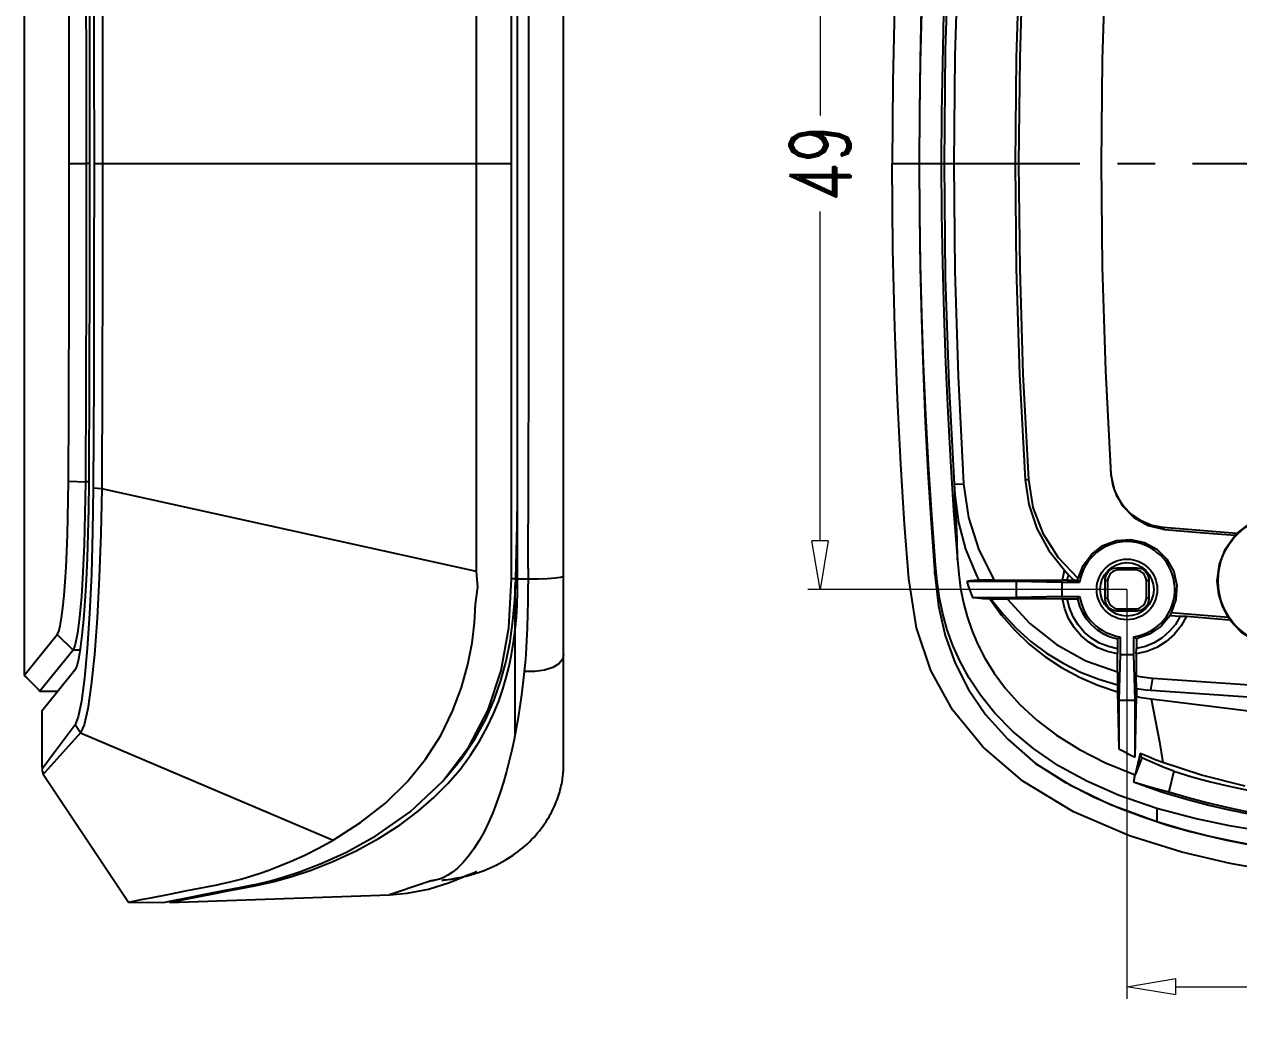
# Model space of a CAD drawing. Header units: millimetres. Extents: x 6239 to 6671, y 1393 to 1694.
# Drawn here: x 6462.2 to 6532, y 1579.1 to 1636.8 of the extents above; entities that cross this region are included whole.
import ezdxf

# ---------------------------------------------------------------- set-up
doc = ezdxf.new("R2010")
doc.units = ezdxf.units.MM
doc.linetypes.add('CENTER', pattern=[50.8, 31.75, -6.35, 6.35, -6.35])
doc.layers.add('dim', color=82, linetype='Continuous', lineweight=9)
doc.styles.add('ROMAND', font='romand.shx', dxfattribs={"width": 0.75, "bigfont": 'gbcbig.shx'})
doc.dimstyles.new('YanXiu', dxfattribs={"dimtxt": 2.5, "dimasz": 2.2, "dimexe": 1, "dimexo": 0, "dimgap": 0.66, "dimtad": 0, "dimzin": 9, "dimdsep": 46, "dimtxsty": 'ROMAND', "dimblk": 'CLOSEDBLANK', "dimcen": 0, "dimclrd": 3, "dimclre": 3, "dimclrt": 7, "dimazin": 2, "dimtfac": 1, "dimtofl": 0, "dimtmove": 0, "dimatfit": 3, "dimldrblk": 'CLOSEDBLANK', "dimfxl": 0, "dimlwd": 5, "dimlwe": 5, "dimarcsym": 0})

# ---------------------------------------------------------------- blocks, each defined once
blk = doc.blocks.new('_ClosedBlank')
at = {"color": 0, "linetype": 'ByBlock', "lineweight": -2}
for p, q in [((-1, 0.167), (0, 0)), ((-1, 0.167), (-1, -0.167)), ((0, 0), (-1, -0.167))]:
    blk.add_line(p, q, dxfattribs=at)
blk = doc.blocks.new('*D17')
at = {"layer": 'Defpoints', "color": 0}
for p in [(6525.589, 1653.29), (6507.95, 1604.29), (6525.589, 1604.29)]:
    blk.add_point(p, dxfattribs=at)
at = {"layer": 'dim', "color": 3, "lineweight": 5}
for p, q in [((6525.589, 1653.29), (6507.251, 1653.29)), ((6507.95, 1650.49), (6507.95, 1631.552)), ((6507.95, 1607.09), (6507.95, 1626.028)), ((6525.589, 1604.29), (6507.251, 1604.29))]:
    blk.add_line(p, q, dxfattribs=at)
at = {"layer": 'dim', "color": 3, "lineweight": 5, "xscale": 2.8, "yscale": 2.8, "zscale": 2.8}
for p, rotation in [((6507.95, 1653.29), 90), ((6507.95, 1604.29), 270)]:
    blk.add_blockref('_ClosedBlank', p, dxfattribs=dict(at, rotation=rotation))
at = {"layer": 'dim', "color": 7, "insert": (6507.95, 1628.79), "char_height": 3.5, "attachment_point": 5, "rotation": 90, "style": 'ROMAND'}
blk.add_mtext('49', dxfattribs=at)
blk = doc.blocks.new('*D18')
at = {"layer": 'Defpoints', "color": 0}
for p in [(6525.589, 1604.29), (6638.589, 1604.29), (6638.589, 1581.438)]:
    blk.add_point(p, dxfattribs=at)
at = {"layer": 'dim', "color": 3, "lineweight": 5}
for p, q in [((6525.589, 1604.29), (6525.589, 1580.739)), ((6638.589, 1604.29), (6638.589, 1580.739)), ((6528.389, 1581.438), (6578.202, 1581.438)), ((6635.789, 1581.438), (6585.976, 1581.438))]:
    blk.add_line(p, q, dxfattribs=at)
at = {"layer": 'dim', "color": 3, "lineweight": 5, "xscale": 2.8, "yscale": 2.8, "zscale": 2.8, "rotation": 180}
blk.add_blockref('_ClosedBlank', (6525.589, 1581.438), dxfattribs=at)
at = {"layer": 'dim', "color": 3, "lineweight": 5, "xscale": 2.8, "yscale": 2.8, "zscale": 2.8}
blk.add_blockref('_ClosedBlank', (6638.589, 1581.438), dxfattribs=at)
at = {"layer": 'dim', "color": 7, "insert": (6582.089, 1581.438), "char_height": 3.5, "attachment_point": 5, "style": 'ROMAND'}
blk.add_mtext('113', dxfattribs=at)

msp = doc.modelspace()

# ---------------------------------------------------------------- linework, layer by layer
at = {"color": 7, "linetype": 'Continuous'}
for p, q in [((6462.205, 1658.24), (6462.205, 1599.344)), ((6488.205, 1605.323), (6488.205, 1652.257)), ((6490.555, 1609.923), (6490.555, 1649.959)), ((6464.785, 1636.261), (6464.781, 1638.189)), ((6491.205, 1633.469), (6491.205, 1637.321)), ((6464.788, 1634.324), (6464.785, 1636.261)), ((6464.791, 1632.352), (6464.788, 1634.324)), ((6491.205, 1621.131), (6491.205, 1633.469)), ((6464.792, 1630.801), (6464.791, 1632.352)), ((6464.793, 1628.79), (6464.792, 1630.801)), ((6464.792, 1627.555), (6464.793, 1628.79)), ((6464.793, 1628.79), (6465.762, 1628.791)), ((6465.957, 1628.79), (6465.762, 1628.79)), ((6466.216, 1628.79), (6490.205, 1628.79)), ((6513.641, 1628.79), (6515.631, 1628.789)), ((6519.165, 1628.79), (6519.379, 1628.79)), ((6524.126, 1628.789), (6524.11, 1628.789)), ((6464.791, 1625.291), (6464.792, 1627.555)), ((6464.789, 1623.398), (6464.791, 1625.291)), ((6464.785, 1621.193), (6464.789, 1623.398)), ((6464.78, 1619.151), (6464.785, 1621.193)), ((6491.204, 1618.737), (6491.205, 1621.131)), ((6464.774, 1617.076), (6464.78, 1619.151)), ((6491.203, 1616.613), (6491.204, 1618.737)), ((6464.768, 1615.48), (6464.774, 1617.076)), ((6491.2, 1614.725), (6491.203, 1616.613)), ((6464.761, 1613.595), (6464.768, 1615.48)), ((6491.197, 1613.079), (6491.2, 1614.725)), ((6491.194, 1611.615), (6491.197, 1613.079)), ((6491.19, 1610.348), (6491.194, 1611.615)), ((6464.747, 1610.525), (6465.716, 1610.469)), ((6465.909, 1610.469), (6465.716, 1610.469)), ((6519.729, 1610.599), (6519.941, 1610.606)), ((6524.681, 1610.909), (6524.664, 1610.901)), ((6466.66, 1610.079), (6466.165, 1610.111)), ((6488.205, 1605.323), (6466.66, 1610.079)), ((6490.554, 1604.882), (6490.555, 1609.923)), ((6491.183, 1608.748), (6491.19, 1610.348)), ((6515.658, 1610.337), (6516.201, 1610.369)), ((6515.658, 1610.337), (6515.696, 1609.755)), ((6491.177, 1607.4), (6491.183, 1608.748)), ((6527.67, 1607.851), (6527.749, 1607.738)), ((6491.165, 1605.492), (6491.177, 1607.4)), ((6490.204, 1604.914), (6490.457, 1604.914)), ((6490.398, 1603.691), (6490.457, 1604.914)), ((6490.549, 1604.144), (6490.554, 1604.882)), ((6491.161, 1604.882), (6490.554, 1604.882)), ((6491.165, 1605.492), (6491.16, 1604.781)), ((6524.468, 1604.747), (6524.339, 1604.875)), ((6524.339, 1603.705), (6524.339, 1604.875)), ((6525.004, 1605.54), (6526.174, 1605.54)), ((6525.004, 1605.54), (6525.132, 1605.411)), ((6526.045, 1605.411), (6525.132, 1605.411)), ((6526.045, 1605.411), (6526.174, 1605.54)), ((6526.838, 1604.875), (6526.71, 1604.747)), ((6526.838, 1604.875), (6526.838, 1603.705)), ((6465.759, 1604.813), (6465.688, 1603.624)), ((6490.405, 1604.527), (6490.405, 1595.857)), ((6491.156, 1604.416), (6491.153, 1604.117)), ((6491.16, 1604.781), (6491.156, 1604.416)), ((6519.218, 1604.753), (6516.383, 1604.753)), ((6517.957, 1604.822), (6517.071, 1604.828)), ((6517.957, 1604.822), (6521.877, 1604.825)), ((6521.839, 1604.69), (6519.218, 1604.753)), ((6519.218, 1604.753), (6519.218, 1603.827)), ((6522.868, 1604.69), (6521.839, 1604.69)), ((6521.839, 1604.69), (6521.839, 1603.89)), ((6522.157, 1604.828), (6521.877, 1604.825)), ((6522.157, 1604.828), (6522.552, 1604.828)), ((6522.552, 1604.828), (6522.758, 1604.82)), ((6524.468, 1604.747), (6524.468, 1603.834)), ((6526.71, 1603.834), (6526.71, 1604.747)), ((6516.704, 1603.827), (6519.218, 1603.827)), ((6517.701, 1603.752), (6517.773, 1603.752)), ((6517.773, 1603.752), (6518.694, 1603.758)), ((6521.877, 1603.756), (6518.694, 1603.758)), ((6521.839, 1603.89), (6519.218, 1603.827)), ((6521.839, 1603.89), (6522.868, 1603.89)), ((6521.877, 1603.756), (6522.157, 1603.753)), ((6522.157, 1603.753), (6522.752, 1603.752)), ((6524.339, 1603.705), (6524.468, 1603.834)), ((6526.71, 1603.834), (6526.838, 1603.705)), ((6525.132, 1603.169), (6525.004, 1603.041)), ((6526.174, 1603.041), (6525.004, 1603.041)), ((6525.132, 1603.169), (6526.045, 1603.169)), ((6526.174, 1603.041), (6526.045, 1603.169)), ((6528.063, 1602.795), (6528.654, 1602.746)), ((6531.428, 1602.668), (6528.129, 1602.939)), ((6528.654, 1602.746), (6529.005, 1602.744)), ((6529.005, 1602.744), (6531.487, 1602.543)), ((6462.414, 1599.599), (6464.104, 1601.695)), ((6464.104, 1601.695), (6465.007, 1600.799)), ((6525.05, 1601.452), (6525.05, 1600.879)), ((6525.189, 1601.569), (6525.189, 1600.54)), ((6525.989, 1600.54), (6525.989, 1601.569)), ((6526.129, 1601.451), (6526.129, 1600.886)), ((6465.007, 1600.799), (6463.105, 1598.44)), ((6465.407, 1600.799), (6465.007, 1600.799)), ((6525.05, 1600.879), (6525.052, 1600.579)), ((6526.126, 1600.579), (6526.129, 1600.886)), ((6525.052, 1599.546), (6525.052, 1600.579)), ((6525.189, 1600.54), (6525.126, 1597.92)), ((6525.189, 1600.54), (6525.989, 1600.54)), ((6526.052, 1597.92), (6525.989, 1600.54)), ((6526.126, 1600.579), (6526.126, 1599.314)), ((6465.114, 1599.653), (6464.089, 1598.384)), ((6525.052, 1599.546), (6525.046, 1598.812)), ((6526.132, 1598.596), (6526.126, 1599.314)), ((6525.046, 1598.812), (6525.046, 1598.401)), ((6526.132, 1598.596), (6526.132, 1598.137)), ((6526.96, 1598.497), (6527.068, 1599.195)), ((6463.105, 1598.44), (6464.134, 1598.44)), ((6464.089, 1598.384), (6463.205, 1597.29)), ((6525.046, 1598.401), (6525.126, 1595.128)), ((6525.126, 1597.92), (6526.052, 1597.92)), ((6525.126, 1597.92), (6525.126, 1595.128)), ((6526.052, 1594.645), (6526.132, 1598.137)), ((6526.052, 1594.645), (6526.052, 1597.92)), ((6526.985, 1597.995), (6527.454, 1595.522)), ((6463.205, 1597.29), (6463.205, 1594.048)), ((6465.133, 1596.494), (6463.922, 1594.886)), ((6465.438, 1596.037), (6465.133, 1596.494)), ((6465.438, 1596.037), (6479.969, 1589.871)), ((6490.484, 1596.293), (6490.362, 1595.666)), ((6493.205, 1595.173), (6493.206, 1595.196)), ((6493.205, 1595.064), (6493.206, 1595.12)), ((6527.454, 1595.522), (6527.651, 1594.331)), ((6463.922, 1594.886), (6463.205, 1593.943)), ((6526.339, 1594.86), (6526.059, 1593.618)), ((6526.443, 1594.61), (6526.059, 1593.618)), ((6526.443, 1594.61), (6526.339, 1594.86)), ((6463.205, 1593.938), (6463.289, 1593.665)), ((6528.284, 1593.832), (6528.001, 1592.647)), ((6463.289, 1593.665), (6468.205, 1586.308)), ((6526.05, 1593.627), (6525.964, 1593.234)), ((6485.441, 1587.056), (6486.639, 1587.445)), ((6486.21, 1587.569), (6486.298, 1587.577)), ((6486.639, 1587.445), (6487.483, 1587.779)), ((6487.278, 1587.698), (6487.804, 1587.907)), ((6487.735, 1587.879), (6487.906, 1587.947)), ((6488.065, 1588.011), (6488.157, 1588.049)), ((6488.156, 1588.049), (6488.223, 1588.078)), ((6469.567, 1586.579), (6470.556, 1586.774)), ((6470.555, 1586.29), (6483.205, 1586.732)), ((6470.556, 1586.774), (6471.467, 1586.953)), ((6471.467, 1586.953), (6471.976, 1587.053)), ((6471.552, 1586.558), (6472.589, 1586.763)), ((6471.976, 1587.053), (6473.284, 1587.308)), ((6483.206, 1586.732), (6483.205, 1586.732)), ((6485.137, 1587.381), (6483.206, 1586.732)), ((6468.205, 1586.308), (6468.933, 1586.453)), ((6468.205, 1586.308), (6470.205, 1586.29)), ((6468.933, 1586.453), (6469.567, 1586.579)), ((6470.205, 1586.29), (6470.211, 1586.291)), ((6470.211, 1586.291), (6470.666, 1586.382)), ((6470.555, 1586.29), (6471.58, 1586.494)), ((6470.555, 1586.36), (6470.555, 1586.29)), ((6470.666, 1586.382), (6471.552, 1586.558))]:
    msp.add_line(p, q, dxfattribs=at)
at = {"color": 1, "linetype": 'CENTER', "ltscale": 0.339996}
msp.add_line((6512.089, 1628.791), (6652.089, 1628.791), dxfattribs=at)
at = {"color": 7, "linetype": 'Continuous'}
for points in [[(6533.684, 1669.443), (6530.77, 1668.89), (6527.624, 1668.08), (6524.234, 1666.873), (6521.011, 1665.25), (6518.404, 1663.386), (6516.387, 1661.333), (6514.922, 1659.173), (6513.898, 1656.878), (6513.248, 1654.339), (6512.957, 1651.591), (6512.742, 1648.574), (6512.543, 1645.285), (6512.367, 1641.696), (6512.223, 1637.774), (6512.126, 1633.486), (6512.089, 1628.79)], [(6486.331, 1587.582), (6486.316, 1587.581), (6486.333, 1587.582), (6486.431, 1587.593), (6486.571, 1587.61), (6486.734, 1587.633), (6486.917, 1587.662), (6487.095, 1587.695), (6487.229, 1587.722), (6487.34, 1587.746), (6487.465, 1587.775), (6487.597, 1587.807), (6487.73, 1587.841), (6487.863, 1587.878), (6488.004, 1587.918), (6488.154, 1587.965), (6488.312, 1588.017), (6488.474, 1588.074), (6488.639, 1588.135), (6488.808, 1588.202), (6488.979, 1588.275), (6489.152, 1588.353), (6489.326, 1588.436), (6489.5, 1588.525), (6489.674, 1588.618), (6489.843, 1588.715), (6490.006, 1588.814), (6490.162, 1588.914), (6490.312, 1589.015), (6490.457, 1589.118), (6490.597, 1589.222), (6490.733, 1589.329), (6490.866, 1589.438), (6490.996, 1589.55), (6491.123, 1589.665), (6491.247, 1589.783), (6491.369, 1589.905), (6491.487, 1590.029), (6491.602, 1590.155), (6491.713, 1590.283), (6491.82, 1590.413), (6491.923, 1590.545), (6492.021, 1590.677), (6492.115, 1590.81), (6492.203, 1590.943), (6492.287, 1591.076), (6492.367, 1591.208), (6492.441, 1591.338), (6492.509, 1591.465), (6492.573, 1591.59), (6492.632, 1591.713), (6492.688, 1591.834), (6492.739, 1591.953), (6492.787, 1592.072), (6492.832, 1592.189), (6492.875, 1592.306), (6492.914, 1592.423), (6492.951, 1592.541), (6492.985, 1592.658), (6493.017, 1592.774), (6493.046, 1592.89), (6493.072, 1593.005), (6493.096, 1593.119), (6493.117, 1593.231), (6493.135, 1593.341), (6493.151, 1593.449), (6493.165, 1593.555), (6493.176, 1593.659), (6493.186, 1593.76), (6493.193, 1593.859), (6493.199, 1593.956), (6493.202, 1594.049), (6493.205, 1594.134), (6493.205, 1594.204), (6493.205, 1663.366)], [(6514.548, 1652.406), (6514.331, 1649.468), (6514.146, 1646.521), (6513.991, 1643.572), (6513.865, 1640.628), (6513.768, 1637.691), (6513.698, 1634.75), (6513.655, 1631.788), (6513.641, 1628.79)], [(6513.662, 1628.79), (6513.677, 1631.695), (6513.722, 1634.589), (6513.795, 1637.476), (6513.896, 1640.359), (6514.025, 1643.241), (6514.183, 1646.122), (6514.369, 1649.001), (6514.585, 1651.875)], [(6490.204, 1604.905), (6490.205, 1608.049), (6490.205, 1651.591)], [(6515.839, 1651.59), (6515.625, 1648.754), (6515.44, 1645.912), (6515.283, 1643.067), (6515.153, 1640.225), (6515.052, 1637.387), (6514.979, 1634.543), (6514.934, 1631.681), (6514.918, 1628.79)], [(6466.165, 1647.47), (6466.194, 1641.236), (6466.21, 1635.031), (6466.216, 1628.79)], [(6466.66, 1647.501), (6466.688, 1641.257), (6466.704, 1635.042), (6466.71, 1628.79)], [(6465.716, 1647.112), (6465.728, 1644.496), (6465.74, 1641.447), (6465.75, 1638.175), (6465.757, 1634.85), (6465.761, 1631.653), (6465.762, 1628.79)], [(6465.909, 1647.183), (6465.936, 1641.013), (6465.951, 1634.968), (6465.957, 1628.79)], [(6515.658, 1647.243), (6515.349, 1641.457), (6515.147, 1635.32), (6515.075, 1628.79)], [(6516.201, 1647.212), (6515.88, 1641.032), (6515.693, 1634.977), (6515.631, 1628.789)], [(6519.729, 1646.981), (6519.416, 1640.922), (6519.228, 1634.857), (6519.165, 1628.79)], [(6519.379, 1628.79), (6519.441, 1634.854), (6519.629, 1640.917), (6519.941, 1646.974)], [(6524.664, 1646.679), (6524.356, 1640.719), (6524.172, 1634.757), (6524.11, 1628.789)], [(6524.126, 1628.789), (6524.188, 1634.754), (6524.373, 1640.715), (6524.681, 1646.672)], [(6465.762, 1628.79), (6465.756, 1621.932), (6465.739, 1615.84), (6465.716, 1610.469)], [(6465.957, 1628.79), (6465.951, 1622.613), (6465.936, 1616.567), (6465.909, 1610.397)], [(6466.216, 1628.79), (6466.21, 1622.549), (6466.194, 1616.344), (6466.165, 1610.111)], [(6466.71, 1628.79), (6466.704, 1622.539), (6466.688, 1616.323), (6466.66, 1610.079)], [(6549.073, 1586.972), (6544.563, 1587.171), (6542.612, 1587.265), (6540.735, 1587.367), (6538.705, 1587.52), (6536.5, 1587.745), (6534.112, 1588.069), (6531.528, 1588.53), (6528.738, 1589.184), (6525.732, 1590.123), (6522.518, 1591.499), (6519.598, 1593.26), (6517.296, 1595.231), (6515.558, 1597.366), (6514.322, 1599.621), (6513.49, 1602.084), (6513.041, 1604.905), (6512.807, 1608.049), (6512.588, 1611.488), (6512.395, 1615.245), (6512.237, 1619.355), (6512.129, 1623.856), (6512.089, 1628.79)], [(6513.641, 1628.79), (6513.655, 1625.781), (6513.699, 1622.798), (6513.77, 1619.836), (6513.868, 1616.89), (6513.994, 1613.956), (6514.148, 1611.027), (6514.332, 1608.102), (6514.548, 1605.174)], [(6514.585, 1605.705), (6514.369, 1608.584), (6514.182, 1611.47), (6514.024, 1614.358), (6513.895, 1617.243), (6513.794, 1620.124), (6513.721, 1623.004), (6513.677, 1625.89), (6513.662, 1628.79)], [(6514.918, 1628.79), (6514.934, 1625.901), (6514.979, 1623.029), (6515.053, 1620.172), (6515.155, 1617.325), (6515.284, 1614.486), (6515.441, 1611.653), (6515.625, 1608.822), (6515.839, 1605.99)], [(6515.075, 1628.79), (6515.147, 1622.253), (6515.35, 1616.11), (6515.658, 1610.337)], [(6515.631, 1628.789), (6515.693, 1622.602), (6515.88, 1616.548), (6516.201, 1610.369)], [(6519.165, 1628.79), (6519.228, 1622.723), (6519.416, 1616.659), (6519.729, 1610.599)], [(6519.941, 1610.606), (6519.629, 1616.663), (6519.441, 1622.726), (6519.379, 1628.79)], [(6524.11, 1628.789), (6524.172, 1622.822), (6524.356, 1616.861), (6524.664, 1610.901)], [(6524.681, 1610.909), (6524.373, 1616.865), (6524.188, 1622.826), (6524.126, 1628.789)], [(6464.747, 1610.525), (6464.752, 1611.54), (6464.761, 1613.595)], [(6490.457, 1604.914), (6490.501, 1606.457), (6490.534, 1608.009), (6490.55, 1609.559), (6490.555, 1611.101), (6490.555, 1612.365)], [(6464.104, 1601.695), (6464.185, 1601.868), (6464.267, 1602.188), (6464.346, 1602.648), (6464.421, 1603.235), (6464.491, 1603.934), (6464.553, 1604.718), (6464.607, 1605.568), (6464.652, 1606.472), (6464.689, 1607.428), (6464.717, 1608.431), (6464.737, 1609.467), (6464.747, 1610.525)], [(6465.716, 1610.469), (6465.693, 1608.638), (6465.645, 1606.881), (6465.574, 1605.285), (6465.485, 1603.88), (6465.379, 1602.696), (6465.262, 1601.767), (6465.135, 1601.122), (6465.007, 1600.799)], [(6519.729, 1610.599), (6519.945, 1609.169), (6520.407, 1607.797), (6521.102, 1606.529), (6522.007, 1605.4)], [(6522.784, 1604.914), (6521.65, 1606.098), (6520.782, 1607.474), (6520.203, 1609.003), (6519.941, 1610.606)], [(6524.664, 1610.901), (6524.863, 1609.951), (6525.311, 1609.11), (6525.974, 1608.431), (6526.803, 1607.96), (6527.749, 1607.738)], [(6527.67, 1607.851), (6527.016, 1607.975), (6526.4, 1608.229), (6525.85, 1608.601), (6525.386, 1609.075), (6525.027, 1609.634), (6524.789, 1610.255), (6524.681, 1610.909)], [(6465.909, 1610.397), (6465.894, 1608.922), (6465.863, 1607.484), (6465.817, 1606.106), (6465.759, 1604.813)], [(6466.165, 1610.111), (6466.133, 1607.609), (6466.063, 1605.173)], [(6466.66, 1610.079), (6466.607, 1607.491), (6466.516, 1604.974)], [(6515.696, 1609.755), (6515.904, 1608.135), (6516.311, 1606.604), (6516.894, 1605.179)], [(6515.839, 1605.99), (6515.837, 1607.201), (6515.774, 1608.453), (6515.696, 1609.755)], [(6516.201, 1610.369), (6516.482, 1608.425), (6517.072, 1606.564), (6517.957, 1604.822)], [(6537.673, 1607.071), (6537.028, 1607.751), (6536.236, 1608.254), (6535.345, 1608.549), (6534.409, 1608.619), (6533.484, 1608.46), (6532.625, 1608.08), (6531.885, 1607.503)], [(6531.885, 1607.503), (6529.777, 1607.674), (6527.67, 1607.851)], [(6527.749, 1607.738), (6529.784, 1607.566), (6531.817, 1607.401)], [(6522.784, 1604.914), (6523.069, 1605.672), (6523.561, 1606.327), (6524.21, 1606.813), (6524.978, 1607.1), (6525.788, 1607.159), (6526.589, 1606.987), (6527.304, 1606.6), (6527.884, 1606.025), (6528.278, 1605.314), (6528.457, 1604.519), (6528.406, 1603.707), (6528.129, 1602.939)], [(6530.782, 1604.79), (6530.901, 1605.735), (6531.253, 1606.626), (6531.817, 1607.401)], [(6531.817, 1607.401), (6531.85, 1607.452), (6531.885, 1607.503)], [(6514.548, 1605.174), (6514.57, 1605.439), (6514.585, 1605.705)], [(6527.301, 1591.694), (6525.145, 1592.433), (6523.276, 1593.258), (6521.65, 1594.154), (6520.229, 1595.12), (6519.014, 1596.136), (6517.997, 1597.174), (6517.168, 1598.202), (6516.511, 1599.194), (6515.993, 1600.146), (6515.585, 1601.065), (6515.263, 1601.967), (6515.006, 1602.877), (6514.809, 1603.807), (6514.674, 1604.752), (6514.585, 1605.705)], [(6515.839, 1605.99), (6515.915, 1605.159), (6516.028, 1604.338), (6516.192, 1603.525), (6516.406, 1602.729), (6516.672, 1601.945), (6517.004, 1601.152), (6517.421, 1600.333), (6517.949, 1599.477), (6518.611, 1598.586), (6519.426, 1597.676), (6520.402, 1596.775), (6521.544, 1595.905), (6522.855, 1595.084), (6524.347, 1594.322), (6526.06, 1593.623)], [(6466.063, 1605.173), (6465.958, 1602.905), (6465.824, 1600.889), (6465.667, 1599.19), (6465.493, 1597.861), (6465.312, 1596.955), (6465.133, 1596.494)], [(6466.516, 1604.974), (6466.39, 1602.631), (6466.234, 1600.551), (6466.054, 1598.799), (6465.856, 1597.431), (6465.647, 1596.503), (6465.438, 1596.037)], [(6472.589, 1586.763), (6473.649, 1586.972), (6474.166, 1587.073), (6474.669, 1587.171), (6475.151, 1587.265), (6475.655, 1587.367), (6476.289, 1587.52), (6477.087, 1587.745), (6478.074, 1588.069), (6479.275, 1588.53), (6480.717, 1589.184), (6482.421, 1590.123), (6484.384, 1591.499), (6486.258, 1593.26), (6487.757, 1595.231), (6488.868, 1597.366), (6489.613, 1599.621), (6490.055, 1602.084), (6490.204, 1604.905)], [(6479.969, 1589.871), (6481.54, 1590.88), (6482.966, 1592.003), (6484.212, 1593.23), (6485.277, 1594.536), (6486.149, 1595.897), (6486.829, 1597.281), (6487.336, 1598.649), (6487.699, 1599.967), (6487.948, 1601.213), (6488.084, 1602.375), (6488.149, 1603.438), (6488.273, 1604.415), (6488.205, 1605.323)], [(6493.033, 1604.985), (6492.722, 1604.94), (6492.282, 1604.906), (6491.748, 1604.886), (6491.161, 1604.882)], [(6493.205, 1605.061), (6493.162, 1605.022), (6493.033, 1604.985)], [(6514.548, 1605.174), (6514.754, 1603.334), (6515.142, 1601.633), (6515.709, 1600.046), (6516.474, 1598.541), (6517.463, 1597.095), (6518.736, 1595.672), (6520.337, 1594.288)], [(6516.894, 1605.179), (6516.953, 1605.059), (6517.013, 1604.94), (6517.071, 1604.828)], [(6521.877, 1604.825), (6521.931, 1605.117), (6522.007, 1605.4)], [(6522.007, 1605.4), (6522.112, 1605.262), (6522.219, 1605.129)], [(6522.157, 1604.828), (6522.185, 1604.98), (6522.219, 1605.129)], [(6522.219, 1605.129), (6522.383, 1604.977), (6522.552, 1604.828)], [(6522.758, 1604.82), (6522.771, 1604.867), (6522.784, 1604.914)], [(6524.339, 1604.875), (6524.39, 1605.13), (6524.534, 1605.345), (6524.749, 1605.489), (6525.004, 1605.54)], [(6525.132, 1605.411), (6525.003, 1605.398), (6524.878, 1605.36), (6524.763, 1605.299), (6524.663, 1605.216), (6524.58, 1605.116), (6524.518, 1605.001), (6524.481, 1604.876), (6524.468, 1604.747)], [(6526.71, 1604.747), (6526.697, 1604.876), (6526.659, 1605.001), (6526.598, 1605.116), (6526.515, 1605.216), (6526.414, 1605.299), (6526.3, 1605.36), (6526.175, 1605.398), (6526.045, 1605.411)], [(6526.174, 1605.54), (6526.428, 1605.489), (6526.644, 1605.345), (6526.788, 1605.13), (6526.838, 1604.875)], [(6517.071, 1604.828), (6516.797, 1604.804), (6516.571, 1604.779), (6516.383, 1604.753)], [(6516.383, 1604.753), (6516.483, 1604.44), (6516.59, 1604.132), (6516.704, 1603.827)], [(6522.758, 1604.82), (6522.795, 1604.776), (6522.831, 1604.733), (6522.868, 1604.69)], [(6531.428, 1602.668), (6531.09, 1603.29), (6530.865, 1604.001), (6530.782, 1604.79)], [(6465.688, 1603.624), (6465.606, 1602.562), (6465.516, 1601.64), (6465.42, 1600.878), (6465.32, 1600.286), (6465.217, 1599.875), (6465.114, 1599.653)], [(6486.414, 1593.465), (6486.47, 1593.52), (6487.371, 1594.608), (6488.12, 1595.719), (6488.728, 1596.831), (6489.215, 1597.938), (6489.599, 1599.045), (6489.898, 1600.16), (6490.127, 1601.303), (6490.291, 1602.484), (6490.398, 1603.691)], [(6490.217, 1600.557), (6490.333, 1601.254), (6490.424, 1601.964), (6490.49, 1602.683), (6490.531, 1603.411), (6490.549, 1604.144)], [(6491.153, 1604.117), (6491.148, 1603.769), (6491.145, 1603.574), (6491.141, 1603.364), (6491.137, 1603.138), (6491.131, 1602.896), (6491.125, 1602.634), (6491.116, 1602.351), (6491.106, 1602.045), (6491.093, 1601.714), (6491.077, 1601.354), (6491.056, 1600.964), (6491.03, 1600.542), (6490.994, 1600.081), (6490.947, 1599.578)], [(6516.704, 1603.827), (6516.984, 1603.801), (6517.313, 1603.776), (6517.701, 1603.752)], [(6517.701, 1603.752), (6518.377, 1602.818), (6519.137, 1601.948), (6519.971, 1601.151), (6520.873, 1600.433), (6521.834, 1599.796), (6522.851, 1599.243), (6523.922, 1598.777), (6525.046, 1598.401)], [(6517.773, 1603.752), (6518.464, 1602.868), (6519.23, 1602.048), (6520.065, 1601.3), (6520.963, 1600.63), (6521.918, 1600.041), (6522.921, 1599.539), (6523.966, 1599.129), (6525.046, 1598.812)], [(6518.694, 1603.758), (6520.009, 1602.322), (6521.534, 1601.124), (6523.229, 1600.191), (6525.052, 1599.546)], [(6525.052, 1600.579), (6524.467, 1600.712), (6523.91, 1600.937), (6523.396, 1601.248), (6522.938, 1601.638), (6522.548, 1602.096), (6522.236, 1602.61), (6522.01, 1603.169), (6521.877, 1603.756)], [(6525.05, 1600.879), (6524.52, 1601.003), (6524.017, 1601.208), (6523.551, 1601.49), (6523.136, 1601.841), (6522.781, 1602.254), (6522.495, 1602.718), (6522.285, 1603.222), (6522.157, 1603.753)], [(6522.868, 1603.89), (6522.829, 1603.844), (6522.79, 1603.799), (6522.752, 1603.752)], [(6522.752, 1603.752), (6522.863, 1603.336), (6523.036, 1602.94), (6523.265, 1602.575), (6523.546, 1602.248), (6523.872, 1601.967), (6524.237, 1601.737), (6524.632, 1601.564), (6525.05, 1601.452)], [(6525.004, 1603.041), (6524.749, 1603.091), (6524.534, 1603.235), (6524.39, 1603.451), (6524.339, 1603.705)], [(6524.468, 1603.834), (6524.481, 1603.704), (6524.518, 1603.579), (6524.58, 1603.465), (6524.662, 1603.364), (6524.763, 1603.281), (6524.878, 1603.22), (6525.003, 1603.182), (6525.132, 1603.169)], [(6526.045, 1603.169), (6526.175, 1603.182), (6526.3, 1603.22), (6526.414, 1603.281), (6526.515, 1603.364), (6526.598, 1603.465), (6526.659, 1603.579), (6526.697, 1603.704), (6526.71, 1603.834)], [(6526.838, 1603.705), (6526.788, 1603.451), (6526.644, 1603.235), (6526.428, 1603.091), (6526.174, 1603.041)], [(6528.063, 1602.795), (6527.556, 1602.172), (6526.893, 1601.711), (6526.129, 1601.451)], [(6528.129, 1602.939), (6528.108, 1602.891), (6528.086, 1602.843), (6528.063, 1602.795)], [(6529.005, 1602.744), (6528.699, 1602.196), (6528.307, 1601.707), (6527.84, 1601.291), (6527.311, 1600.959), (6526.735, 1600.72), (6526.126, 1600.579)], [(6528.654, 1602.746), (6528.373, 1602.279), (6528.022, 1601.864), (6527.613, 1601.511), (6527.153, 1601.226), (6526.655, 1601.016), (6526.129, 1600.886)], [(6531.487, 1602.543), (6531.457, 1602.605), (6531.428, 1602.668)], [(6531.487, 1602.543), (6532.135, 1601.848), (6532.934, 1601.334), (6533.835, 1601.032), (6534.783, 1600.961), (6535.72, 1601.126), (6536.587, 1601.516), (6537.331, 1602.107)], [(6525.05, 1601.452), (6525.096, 1601.491), (6525.143, 1601.53), (6525.189, 1601.569)], [(6525.989, 1601.569), (6526.035, 1601.53), (6526.082, 1601.49), (6526.129, 1601.451)], [(6471.58, 1586.494), (6472.283, 1586.633), (6473.065, 1586.787), (6473.897, 1586.95), (6474.757, 1587.118), (6475.628, 1587.287), (6476.56, 1587.494), (6477.575, 1587.779), (6478.693, 1588.154), (6479.944, 1588.647), (6481.278, 1589.265), (6482.599, 1589.986), (6483.803, 1590.757), (6484.848, 1591.539), (6485.755, 1592.325), (6486.552, 1593.125), (6487.251, 1593.936), (6487.857, 1594.75), (6488.377, 1595.561), (6488.817, 1596.361), (6489.183, 1597.137), (6489.479, 1597.871), (6489.717, 1598.56), (6489.913, 1599.222), (6490.077, 1599.88), (6490.217, 1600.557)], [(6492.939, 1600.013), (6492.584, 1599.793), (6492.111, 1599.641), (6491.552, 1599.568), (6490.947, 1599.578)], [(6493.205, 1600.535), (6493.138, 1600.259), (6492.939, 1600.013)], [(6462.205, 1599.34), (6462.207, 1599.341), (6462.414, 1599.599)], [(6462.205, 1599.34), (6462.345, 1599.209), (6462.522, 1599.04), (6462.705, 1598.86), (6462.872, 1598.69), (6463.013, 1598.54), (6463.105, 1598.44)], [(6490.947, 1599.578), (6490.871, 1598.887), (6490.788, 1598.223), (6490.696, 1597.572), (6490.595, 1596.929), (6490.484, 1596.293)], [(6526.126, 1599.314), (6526.438, 1599.266), (6526.751, 1599.226), (6527.068, 1599.195)], [(6526.132, 1598.596), (6526.406, 1598.557), (6526.682, 1598.524), (6526.96, 1598.497)], [(6527.068, 1599.195), (6549.063, 1597.681), (6571.075, 1596.925), (6593.097, 1596.925), (6615.111, 1597.681), (6637.109, 1599.195)], [(6526.132, 1598.137), (6526.414, 1598.084), (6526.698, 1598.037), (6526.985, 1597.995)], [(6526.96, 1598.497), (6548.998, 1596.982), (6571.053, 1596.225), (6593.119, 1596.225), (6615.176, 1596.982), (6637.217, 1598.497)], [(6526.985, 1597.995), (6534.304, 1597.101), (6541.657, 1596.381), (6549.026, 1595.826), (6556.38, 1595.37), (6563.722, 1595.018), (6571.065, 1594.777), (6578.417, 1594.655), (6585.771, 1594.655), (6593.123, 1594.778), (6600.466, 1595.018), (6607.807, 1595.371), (6615.16, 1595.827), (6622.526, 1596.381), (6629.876, 1597.101), (6637.193, 1597.995)], [(6465.438, 1596.037), (6464.077, 1594.525), (6463.378, 1593.758), (6463.291, 1593.662)], [(6490.362, 1595.666), (6490.23, 1595.045), (6490.084, 1594.427), (6489.925, 1593.813), (6489.751, 1593.206), (6489.56, 1592.604), (6489.353, 1592.016), (6489.13, 1591.442), (6488.889, 1590.888), (6488.631, 1590.358), (6488.351, 1589.849), (6488.052, 1589.373), (6487.739, 1588.944), (6487.422, 1588.572), (6487.112, 1588.267), (6486.816, 1588.027), (6486.543, 1587.849)], [(6525.126, 1595.128), (6525.43, 1594.966), (6525.738, 1594.805), (6526.052, 1594.645)], [(6527.651, 1594.331), (6527.217, 1594.497), (6526.78, 1594.673), (6526.339, 1594.86)], [(6528.284, 1593.832), (6527.675, 1594.073), (6527.06, 1594.332), (6526.443, 1594.61)], [(6540.821, 1588.614), (6540.169, 1588.658), (6539.8, 1588.685), (6539.398, 1588.717), (6538.963, 1588.753), (6538.496, 1588.795), (6537.994, 1588.843), (6537.454, 1588.898), (6536.872, 1588.962), (6536.244, 1589.037), (6535.568, 1589.124), (6534.839, 1589.227), (6534.054, 1589.347), (6533.209, 1589.488), (6532.299, 1589.656), (6531.321, 1589.855), (6530.268, 1590.092), (6529.137, 1590.378), (6527.921, 1590.723), (6526.614, 1591.146), (6525.209, 1591.669), (6523.698, 1592.326), (6522.074, 1593.172), (6520.337, 1594.288)], [(6520.337, 1594.288), (6522.334, 1593.035), (6524.645, 1591.92), (6527.313, 1590.938)], [(6532.389, 1592.979), (6529.865, 1593.607), (6527.651, 1594.331)], [(6528.284, 1593.832), (6529.323, 1593.518), (6530.388, 1593.231), (6531.465, 1592.974), (6532.541, 1592.745), (6533.639, 1592.539), (6534.835, 1592.342), (6536.22, 1592.146), (6537.849, 1591.955), (6539.599, 1591.792), (6541.329, 1591.671), (6543.053, 1591.581), (6546.534, 1591.418)], [(6525.964, 1593.234), (6527.581, 1592.655), (6529.009, 1592.221), (6530.291, 1591.884), (6531.466, 1591.613), (6532.587, 1591.385), (6533.698, 1591.185), (6534.824, 1591.006), (6535.967, 1590.847), (6537.114, 1590.709), (6538.253, 1590.59), (6539.431, 1590.486), (6540.713, 1590.393), (6542.106, 1590.313), (6543.478, 1590.246), (6548.277, 1590.03)], [(6525.964, 1593.234), (6526.654, 1593.019), (6527.332, 1592.824), (6528.001, 1592.647)], [(6528.001, 1592.647), (6529.111, 1592.317), (6530.256, 1592.015), (6531.413, 1591.746), (6532.563, 1591.509), (6533.711, 1591.302), (6534.905, 1591.112), (6536.207, 1590.933), (6537.677, 1590.763), (6539.279, 1590.612), (6540.896, 1590.494), (6542.492, 1590.406), (6547.264, 1590.184)], [(6527.3, 1591.694), (6527.311, 1591.315), (6527.313, 1590.938)], [(6578.271, 1589.154), (6568.033, 1589.142), (6563.694, 1589.15), (6559.846, 1589.172), (6556.39, 1589.204), (6553.254, 1589.244), (6550.421, 1589.29), (6547.91, 1589.345), (6545.649, 1589.411), (6543.535, 1589.484), (6541.473, 1589.562), (6539.41, 1589.69), (6537.362, 1589.866), (6535.353, 1590.089), (6533.41, 1590.359), (6531.488, 1590.688), (6529.486, 1591.114), (6527.301, 1591.694)], [(6527.313, 1590.938), (6528.851, 1590.483), (6530.25, 1590.126), (6531.525, 1589.842), (6532.689, 1589.614), (6533.758, 1589.428), (6534.741, 1589.274), (6535.64, 1589.149), (6536.458, 1589.045), (6537.199, 1588.96), (6537.869, 1588.89), (6538.473, 1588.832), (6539.017, 1588.784), (6539.51, 1588.744), (6539.963, 1588.709), (6540.392, 1588.679), (6540.809, 1588.651), (6541.223, 1588.626), (6541.634, 1588.603), (6542.846, 1588.542)], [(6473.284, 1587.308), (6473.521, 1587.355), (6473.775, 1587.411), (6474.049, 1587.476), (6474.341, 1587.55), (6474.648, 1587.634), (6474.977, 1587.729), (6475.342, 1587.842), (6475.762, 1587.979), (6476.255, 1588.152), (6476.843, 1588.373), (6477.543, 1588.66), (6478.33, 1589.015), (6479.158, 1589.426), (6479.969, 1589.871)], [(6486.543, 1587.849), (6486.331, 1587.738), (6486.181, 1587.673), (6486.069, 1587.632), (6485.979, 1587.604), (6485.901, 1587.582), (6485.831, 1587.565), (6485.769, 1587.553), (6485.715, 1587.545), (6485.666, 1587.539), (6485.624, 1587.532), (6485.587, 1587.524), (6485.551, 1587.515), (6485.514, 1587.505), (6485.472, 1587.493), (6485.423, 1587.478), (6485.367, 1587.46), (6485.302, 1587.438), (6485.226, 1587.411), (6485.137, 1587.381)], [(6486.624, 1587.616), (6486.797, 1587.642), (6486.879, 1587.656)], [(6487.487, 1587.781), (6487.606, 1587.81), (6487.742, 1587.845), (6487.891, 1587.886)], [(6487.906, 1587.947), (6487.978, 1587.976), (6488.083, 1588.018)], [(6483.205, 1586.732), (6484.205, 1586.815), (6485.441, 1587.056)]]:
    msp.add_lwpolyline(points, dxfattribs=at)
for centre, radius in [((6534.589, 1604.79), 3.767), ((6525.589, 1604.29), 1.741), ((6525.589, 1604.29), 1.539)]:
    msp.add_circle(centre, radius, dxfattribs=at)
for start, end in [(278.3636, 171.6364), (188.3636, 261.6364)]:
    msp.add_arc((6525.589, 1604.29), 2.75, start, end, dxfattribs=at)

# ---------------------------------------------------------------- dimensions: what is measured, and where the dimension line sits
at = {"layer": 'dim'}
dim = msp.add_linear_dim(base=(6507.95, 1604.29), p1=(6525.589, 1653.29), p2=(6525.589, 1604.29), angle=90, dimstyle='YanXiu', override={"dimtxt": 3.5, "dimasz": 2.8, "dimexe": 0.69965, "dimgap": 0.69965, "dimzin": 8}, dxfattribs=at)
dim.commit()
dim.dimension.update_dxf_attribs({"geometry": '*D17', "text_midpoint": (6507.95, 1628.79)})
dim = msp.add_linear_dim(base=(6638.589, 1581.438), p1=(6525.589, 1604.29), p2=(6638.589, 1604.29), dimstyle='YanXiu', override={"dimtxt": 3.5, "dimasz": 2.8, "dimexe": 0.69965, "dimgap": 0.69965, "dimzin": 8}, dxfattribs=at)
dim.commit()
dim.dimension.update_dxf_attribs({"geometry": '*D18', "text_midpoint": (6582.089, 1581.438)})

doc.saveas('drawing.dxf')
